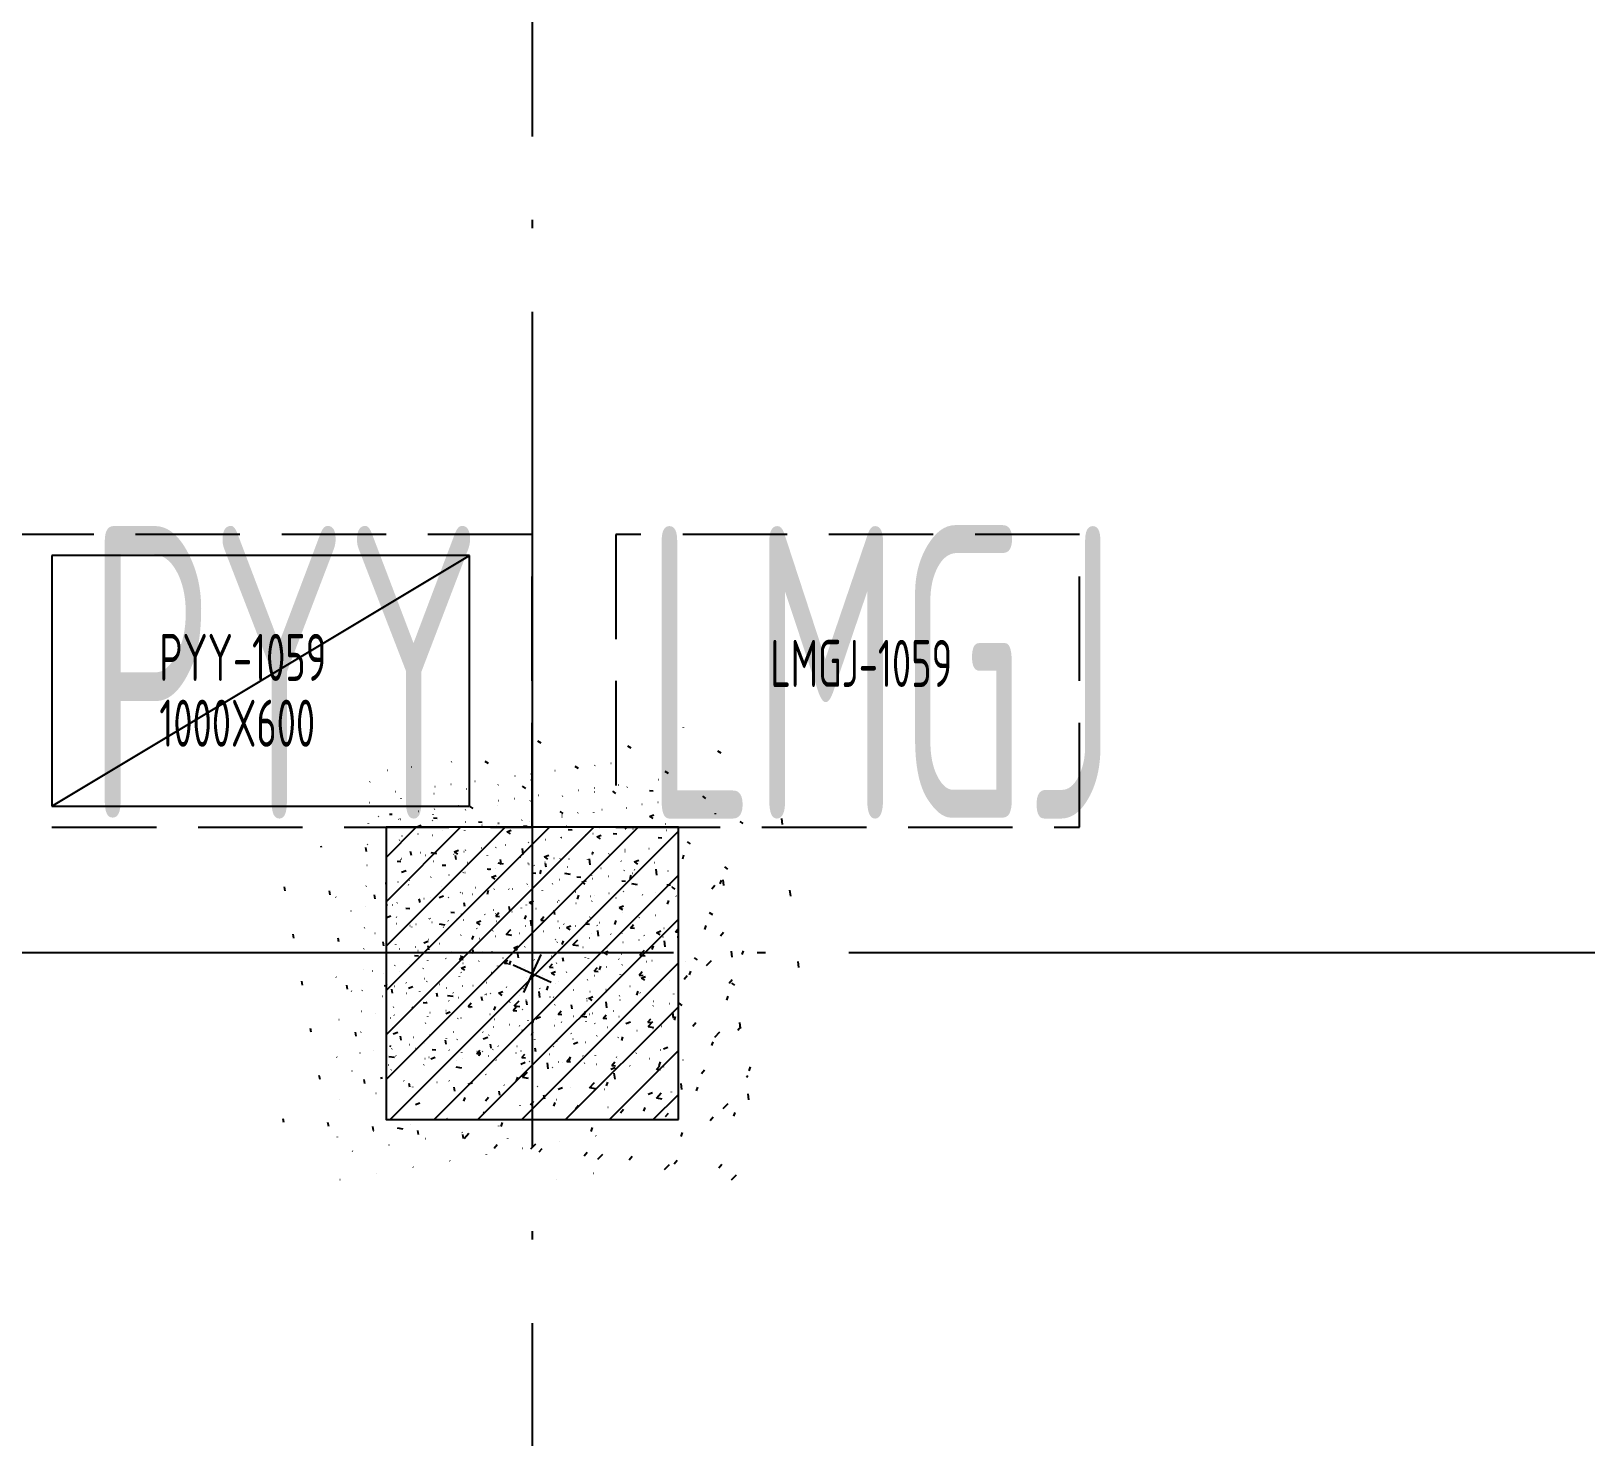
# Model space of a CAD drawing. Header units: inches. Extents: x 0 to 1813292486, y 0 to 3473589894.
# Drawn here: x 600421486 to 600425209, y 3473259859 to 3473263223 of the extents above; entities that cross this region are included whole.
import ezdxf
from ezdxf.xclip import XClip

# ---------------------------------------------------------------- set-up
doc = ezdxf.new("R2010")
doc.units = ezdxf.units.IN
doc.header["$LTSCALE"] = 1000
doc.header["$MEASUREMENT"] = 0
doc.header["$XCLIPFRAME"] = 2
doc.linetypes.add('AX-MALL-GIRD-200$0$DOTE', pattern=[2.4200000000000004, 2, -0.2, 0.02, -0.2])
doc.linetypes.add('AX-MALL-WALL-P02-QT$0$DASH', pattern=[0.35, 0.25, -0.1])
for name, color, linetype in [('A-Anno-Note', 241, 'Continuous'), ('AX-MALL-DIM-P02$0$A-Detl-Thin', 131, 'Continuous'), ('AX-MALL-GIRD-200$0$A-Grid', 222, 'AX-MALL-GIRD-200$0$DOTE'), ('AX-MALL-P02-200$0$A-Anno-Note', 241, 'Continuous'), ('AX-MALL-WALL-P02$0$A-Anno-Note', 241, 'Continuous'), ('AX-MALL-WALL-P02-QT$0$A-Accs', 181, 'Continuous'), ('AX-MALL-WALL-P02-QT$0$A-Detl-Thin', 131, 'Continuous'), ('AX-MALL-WALL-P02-QT$0$A-Wind', 4, 'Continuous'), ('AX-MALL-ZTKD-P02$0$A-Anno-Note', 241, 'Continuous'), ('MX-MALL-P02-LG$0$M-VT-DUCT-FLG', 40, 'Continuous'), ('MX-MALL-P02-LG$0$M-VT-DUCT-SED', 150, 'Continuous'), ('MX-MALL-P02-LG$0$M-VT-TEXT', 21, 'Continuous'), ('SX-MALL-WALL-L-1F~2F$0$S-COLU', 30, 'Continuous'), ('SX-MALL-WALL-L-1F~2F$0$S-PATT-WALL', 83, 'Continuous'), ('SX-MALL-WALL-L-1F~2F$0$单形心', 4, 'Continuous')]:
    doc.layers.add(name, color=color, linetype=linetype)
doc.styles.add('AX-MALL-WALL-P02-QT$0$STANDARD', font='gbenor.shx', dxfattribs={"bigfont": 'gbcbig.shx'})
doc.styles.add('MX-MALL-P02-LG$0$暖通', font='gbenor.shx', dxfattribs={"bigfont": 'gbcbig.shx'})

# ---------------------------------------------------------------- blocks, each defined once
blk = doc.blocks.new('AX-MALL-GIRD-200')
at = {"layer": 'AX-MALL-GIRD-200$0$A-Grid'}
for p, q in [((600267815.3798003, 3473212616.376537), (600229085.8408508, 3473108652.649456)), ((600235486.9336561, 3473179121.574219), (600593382.9377552, 3473045794.810937))]:
    blk.add_line(p, q, dxfattribs=at)
blk = doc.blocks.new('SX-MALL-WALL-L-1F~2F$0$BANWANG_XINGXIN')
at = {"color": 0}
for points in [[(0.7071067811865476, 0.7071067811865475), (-0.7071067811865477, -0.7071067811865475)], [(-0.7071067811865475, 0.7071067811865476), (0.7071067811865474, -0.7071067811865477)]]:
    blk.add_lwpolyline(points, dxfattribs=at)
blk = doc.blocks.new('SX-MALL-WALL-L-1F~2F')
at = {"layer": 'SX-MALL-WALL-L-1F~2F$0$S-PATT-WALL'}
h = blk.add_hatch(dxfattribs=at)
h.set_pattern_fill('钢筋混凝土', color=256, scale=15, pattern_type=2)
h.set_pattern_definition([(24.56816131876918, (600328624.492665, 3473122548.823383), (-31.18316060756021, 68.21004687377882), []), (29.56816131876925, (600328624.492665, 3473122548.823383), (97.53445422577846, -46.37920049590846), [11.25, -123.75]), (334.5681613187692, (600328624.492665, 3473122548.823383), (19.88439775835759, 112.9961142864107), [9, -99]), (80.01956131876923, (600328632.6205362, 3473122544.958451), (117.4189029535321, 66.61682170576017), [9.5610285, -105.1713168]), (25.75236131876919, (600328634.96545, 3473122576.936028), (141.3476152674957, -79.15081590010527), [16.87499999999951, -185.6249999999961]), (76.20376131876925, (600328646.7444137, 3473122570.340119), (182.3878362713222, 87.98253900728311), [14.3415432, -157.75695]), (330.7523613187692, (600328634.96545, 3473122576.936028), (182.387767611897, 87.98268144025062), [13.49999999999975, -148.4999999999961]), (0.5681613187692669, (600328646.403576, 3473122564.671474), (62.82047321120105, -87.84980446922418), [11.25, -123.75]), (305.5681613187692, (600328646.403576, 3473122564.671474), (72.17288940056439, 89.18848105901375), [9, -99]), (51.01956131876926, (600328651.6386107, 3473122557.350654), (134.9933625470349, 1.33857134020591), [9.5610285, -105.1713168]), (17.06816131876921, (600328624.492665, 3473122548.823383), (19.14085714793764, 46.15589493924091), [0.75, -97.8, 0.75, -100.5, 0.75, -99.375]), (347.0681613187692, (600328624.492665, 3473122548.823383), (57.63084699394109, 41.66442757030211), [0.75, -57.3, 0.75, -95.55, 0.75, -37.875]), (307.0681613187692, (600328593.1470666, 3473122560.500538), (73.85474001336534, -31.12342331039777), [0.75, -37.5, 0.75, -117, 0.75, -155.25]), (297.0681613187692, (600328579.0907444, 3473122565.736931), (87.2164167648191, -16.46683781742514), [0.75, -48.75, 0.75, -77.69999999999999, 0.75, -110.25])])
h.paths.add_polyline_path([(600253106.8114241, 3473172130.79851), (600253351.1764063, 3473172786.760212), (600252695.2147034, 3473173031.125194), (600252450.8497213, 3473172375.163491)])
at = {"layer": 'SX-MALL-WALL-L-1F~2F$0$S-COLU'}
blk.add_lwpolyline([(600253106.8114241, 3473172130.79851), (600253351.1764063, 3473172786.760212), (600252695.2147034, 3473173031.125194), (600252450.8497213, 3473172375.163491)], close=True, dxfattribs=at)
at = {"layer": 'SX-MALL-WALL-L-1F~2F$0$单形心', "xscale": 50, "yscale": 50, "zscale": 50}
blk.add_blockref('SX-MALL-WALL-L-1F~2F$0$BANWANG_XINGXIN', (600252901.0130638, 3473172580.961852), dxfattribs=at)
blk = doc.blocks.new('SX-MALL-WALL-L-2F~3F')
ref = blk.add_blockref('SX-MALL-WALL-L-1F~2F', (0, 0))
XClip(ref).set_block_clipping_path([(600349769.7341375, 3473074679.418533), (600357001.7302529, 3473071985.287766), (600356499.8725733, 3473070638.124951), (600359302.5086629, 3473069594.060767), (600362345.1765132, 3473077761.653201), (600381551.4312518, 3473070606.759726), (600391553.7259278, 3473066880.611454), (600387749.827644, 3473056669.608357), (600391632.1759799, 3473055223.319679), (600395635.5522461, 3473065969.791956), (600406982.2408491, 3473061742.817497), (600403058.8006672, 3473051210.921831), (600412723.2437257, 3473047610.6332), (600445093.3740637, 3473134503.466942), (600393055.2444371, 3473153889.197227), (600387463.4997383, 3473138878.984498), (600380158.3525343, 3473141600.366193), (600382830.751978, 3473148774.027779), (600388210.8522022, 3473146769.782572), (600390696.2253517, 3473153441.399696), (600277474.697425, 3473195619.741203), (600273446.9822528, 3473184807.934726), (600257129.111771, 3473190886.82031), (600241575.9633431, 3473149136.690594), (600258197.8999482, 3473142944.531458), (600255239.7303221, 3473135003.762026), (600263182.3271956, 3473132044.911624), (600260741.6763649, 3473125493.34496), (600269350.4970673, 3473122286.306632), (600271511.1407766, 3473128086.235537), (600286270.1853781, 3473122588.058336), (600284109.5416689, 3473116788.129431), (600282580.7823727, 3473112684.400902), (600291840.7574171, 3473109234.788475), (600290827.7957876, 3473106515.642598), (600293360.405141, 3473105572.171298), (600294731.2544166, 3473109252.0137), (600323175.4764534, 3473098655.706329), (600321336.3302773, 3473093718.790065), (600344750.773286, 3473084996.222976), (600341987.4689643, 3473077578.540671), (600344583.6790427, 3473076611.376234), (600346015.5062013, 3473080454.904757), (600351201.5612961, 3473078522.947055)])
blk = doc.blocks.new('SX-MALL-WALL-2F~3F')
blk.add_blockref('SX-MALL-WALL-L-2F~3F', (0, 0))
blk = doc.blocks.new('MX-MALL-P02-LG')
at = {"layer": 'MX-MALL-P02-LG$0$M-VT-DUCT-FLG'}
blk.add_line((600251962.998842, 3473173357.253889), (600253109.5426884, 3473173570.413942), dxfattribs=at)
at = {"layer": 'MX-MALL-P02-LG$0$M-VT-DUCT-SED'}
for p, q in [((600252172.4545425, 3473173919.506776), (600251962.998842, 3473173357.253889)), ((600253109.5426884, 3473173570.413942), (600252172.4545425, 3473173919.506776)), ((600252900.0869879, 3473173008.161055), (600253109.5426884, 3473173570.413942)), ((600251962.998842, 3473173357.253889), (600252900.0869879, 3473173008.161055))]:
    blk.add_line(p, q, dxfattribs=at)
at = {"layer": 'MX-MALL-P02-LG$0$M-VT-TEXT', "style": 'MX-MALL-P02-LG$0$暖通', "width": 0.7}
for s, p in [('PYY-1059', (600252308.6054246, 3473173548.645937, -3000.000000000001)), ('1000X600', (600252253.6084054, 3473173401.014562, -3000.000000000001)), ('LMGJ-1059', (600253674.6847315, 3473173024.33818, -3000.000000022352))]:
    blk.add_text(s, height=112.6582278481013, rotation=339.5681613187875, dxfattribs=at).set_placement(p)
blk = doc.blocks.new('AX-MALL-WALL-P02-QT')
at = {"layer": 'AX-MALL-WALL-P02-QT$0$A-Detl-Thin', "linetype": 'AX-MALL-WALL-P02-QT$0$DASH'}
for points in [[(600250961.6016476, 3473173676.946959), (600253023.1955698, 3473172908.94273), (600253267.5605527, 3473173564.904434), (600251205.9666302, 3473174332.908663)], [(600253210.6131989, 3473172839.124164), (600254250.9645783, 3473172451.562748), (600254495.3295603, 3473173107.52445), (600253454.978181, 3473173495.085866)]]:
    blk.add_lwpolyline(points, close=True, dxfattribs=at)
at = {"layer": 'AX-MALL-WALL-P02-QT$0$A-Detl-Thin'}
for name in ['MX-MALL-P02-LG', 'SX-MALL-WALL-2F~3F']:
    blk.add_blockref(name, (0, 0), dxfattribs=at)
at = {"layer": 'AX-MALL-WALL-P02-QT$0$A-Wind'}
blk.add_blockref('AX-MALL-GIRD-200', (0, 0), dxfattribs=at)
at = {"layer": 'AX-MALL-WALL-P02-QT$0$A-Accs', "style": 'AX-MALL-WALL-P02-QT$0$STANDARD', "width": 0.6}
for s, p in [('PYY', (600252035.201752, 3473173298.916108, -11999.99999999999)), ('LMGJ', (600253284.840343, 3473172833.389064, -11999.99999999999))]:
    blk.add_text(s, height=699.9999999999998, rotation=339.5681613092246, dxfattribs=at).set_placement(p)
blk = doc.blocks.new('AX-MALL-WALL-P02')
at = {"layer": 'AX-MALL-WALL-P02$0$A-Anno-Note'}
blk.add_blockref('AX-MALL-WALL-P02-QT', (0, 0), dxfattribs=at)
blk = doc.blocks.new('AX-MALL-ZTKD-P02')
at = {"layer": 'AX-MALL-ZTKD-P02$0$A-Anno-Note'}
blk.add_blockref('AX-MALL-GIRD-200', (0, 0), dxfattribs=at)
blk = doc.blocks.new('AX-MALL-DIM-P02')
at = {"layer": 'AX-MALL-DIM-P02$0$A-Detl-Thin'}
blk.add_blockref('AX-MALL-ZTKD-P02', (-2.384185791015625e-06, 9.5367431640625e-07), dxfattribs=at)
blk = doc.blocks.new('AX-MALL-P02-200')
at = {"layer": 'AX-MALL-P02-200$0$A-Anno-Note'}
blk.add_blockref('AX-MALL-WALL-P02', (0, 0), dxfattribs=at)
blk.add_blockref('AX-MALL-DIM-P02', (0, 0), dxfattribs=at)

msp = doc.modelspace()

# ---------------------------------------------------------------- block references
at = {"layer": 'A-Anno-Note', "rotation": 20.43183869077545}
msp.add_blockref('AX-MALL-P02-200', (1250392458.527329, 9048125.682563305), dxfattribs=at)

doc.saveas('drawing.dxf')
